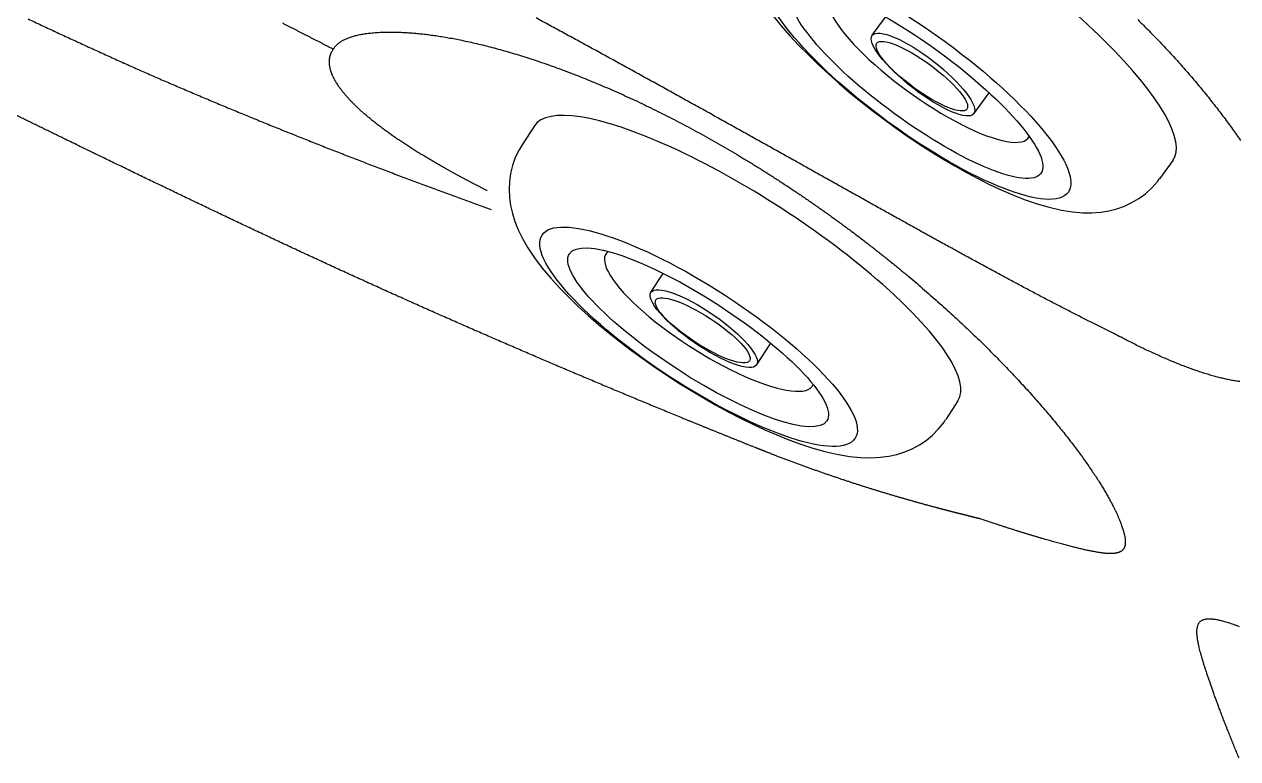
# Model space of a CAD drawing. Extents: x 649 to 723, y 631 to 778.
# Drawn here: x 705.053 to 709.388, y 719.668 to 722.291 of the extents above; entities that cross this region are included whole.
import ezdxf

# ---------------------------------------------------------------- set-up
doc = ezdxf.new("R2010")
doc.units = 0
doc.header["$MEASUREMENT"] = 0
doc.layers.add('1', color=4, linetype='Continuous')
doc.layers.add('204', color=7, linetype='Continuous')

# ---------------------------------------------------------------- blocks, each defined once
blk = doc.blocks.new('MINI2009')
at = {"layer": '1'}
for p, q in [((274.3024, 432.0245), (274.3824, 432.0245)), ((274.3024, 430.221), (274.3824, 430.221))]:
    blk.add_line(p, q, dxfattribs=at)
at = {"layer": '1', "color": 3}
for p, q in [((274.5869, 431.3518), (274.4936, 431.3518)), ((274.5741, 430.8937), (274.4936, 430.8937))]:
    blk.add_line(p, q, dxfattribs=at)
at = {"layer": '1', "flags": 128}
blk.add_lwpolyline([(274.3824, 430.2213), (274.4044, 430.2217), (274.4346, 430.2255), (274.4636, 430.2324), (274.4914, 430.2421), (274.5177, 430.2544), (274.5424, 430.269), (274.5656, 430.2858), (274.5873, 430.3046), (274.6076, 430.3255), (274.6268, 430.3488), (274.6452, 430.3749), (274.663, 430.4045), (274.6804, 430.4387), (274.6974, 430.478), (274.7131, 430.5212), (274.7268, 430.5658), (274.7387, 430.611), (274.749, 430.6568), (274.758, 430.7034), (274.7658, 430.7508), (274.7725, 430.7991), (274.7782, 430.8483), (274.7829, 430.8981), (274.7866, 430.9486), (274.7894, 430.9996), (274.7912, 431.0509), (274.792, 431.1024), (274.7919, 431.154), (274.7909, 431.2055), (274.7889, 431.2566), (274.7859, 431.3073), (274.7821, 431.3574), (274.7772, 431.4067), (274.7714, 431.4551), (274.7646, 431.5025), (274.7568, 431.5489), (274.7479, 431.5942), (274.7377, 431.6385), (274.7263, 431.6817), (274.7131, 431.7242), (274.6979, 431.7661), (274.68, 431.8078), (274.6615, 431.8437), (274.6425, 431.8746), (274.6231, 431.9015), (274.6028, 431.9252), (274.5815, 431.9463), (274.5589, 431.9649), (274.535, 431.9813), (274.5097, 431.9953), (274.4831, 432.0067), (274.4555, 432.0154), (274.4243, 432.0217), (274.3931, 432.0244), (274.3823, 432.0242)], dxfattribs=at)
at = {"layer": '1'}
blk.add_ellipse((274.3024, 431.1228), major_axis=(0, 0.9018), ratio=0.25882, start_param=6.283179, end_param=9.424778, dxfattribs=at)
at = {"layer": '1', "color": 3}
for centre, major_axis, ratio in [((274.6148, 431.1228), (0, 0.6667), 0.263764), ((274.6174, 431.1228), (0, 0.5481), 0.248557), ((274.5805, 431.1228), (0.0064, 0.229), 0.262485), ((274.5876, 431.1228), (0, 0.1994), 0.249939)]:
    blk.add_ellipse(centre, major_axis=major_axis, ratio=ratio, dxfattribs=at)
blk.add_ellipse((274.5435, 431.1223), major_axis=(-0.0036, 0.438), ratio=0.267267, start_param=3.037362, end_param=6.323274, dxfattribs=at)
blk = doc.blocks.new('2010PRODIGY')
at = {"layer": '1'}
blk.add_arc((58.3536, 71.3546), 10.8742, 5.05375, 83.41191, dxfattribs=at)
at = {"layer": '1', "color": 3}
for centre, radius, start, end in [((52.1815, 64.3525), 17.3259, 31.00414, 61.77474), ((51.5871, 63.6864), 17.9797, 31.74683, 61.21328)]:
    blk.add_arc(centre, radius, start, end, dxfattribs=at)
at = {"layer": '204', "color": 3, "linetype": 'Continuous'}
for points in [[(60.0186, 74.8476, -0.002119), (60.0389, 74.8275, -0.002126), (60.059, 74.8073, -0.002135), (60.0788, 74.787, -0.002145), (60.0984, 74.7667, -0.002158), (60.1177, 74.7462, -0.002171), (60.1368, 74.7257, -0.002185), (60.1556, 74.7051, -0.0022), (60.1741, 74.6844, -0.00222), (60.1924, 74.6636, -0.002243), (60.2104, 74.6428, -0.002255), (60.228, 74.622, -0.002262), (60.2453, 74.6012, -0.00228), (60.2623, 74.5804, -0.002287), (60.2789, 74.5597, -0.002303), (60.2952, 74.539, -0.002316), (60.3111, 74.5184, -0.002336), (60.3267, 74.4978, -0.002352), (60.3419, 74.4773, -0.002374), (60.3568, 74.4569, -0.002393), (60.3713, 74.4365, -0.00242), (60.3854, 74.4162, -0.002442)], [(60.3827, 73.5544, -0.007426), (60.3667, 73.5569, -0.006956), (60.3503, 73.5598, -0.006501), (60.3336, 73.5633, -0.006068), (60.3165, 73.5673, -0.005667), (60.299, 73.5718, -0.005302), (60.2811, 73.5767, -0.004967), (60.2629, 73.5822, -0.004664), (60.2443, 73.5881, -0.004366), (60.2254, 73.5945, -0.00408), (60.2061, 73.6014, -0.003867), (60.1865, 73.6087, -0.003706), (60.1665, 73.6165, -0.003398), (60.1463, 73.6246, -0.003014), (60.1258, 73.6332, -0.003126), (60.1047, 73.6423, -0.003469), (60.0827, 73.6522, -0.002512), (60.0619, 73.6617, -0.000911), (60.0429, 73.6706, -0.003252), (60.0178, 73.6828, -0.005051), (59.9784, 73.7027, -0.002316), (59.9262, 73.7296, -0.001203)], [(59.9262, 73.7296), (59.9071, 73.739, -0.000572), (59.8879, 73.7486, -0.000564), (59.8686, 73.7582, -0.000558), (59.8491, 73.7679, -0.000552), (59.8296, 73.7778, -0.000545), (59.81, 73.7878, -0.000539), (59.7903, 73.7978, -0.000527), (59.7705, 73.808, -0.00051), (59.7505, 73.8183, -0.000493), (59.7305, 73.8286, -0.000476), (59.7104, 73.8391, -0.00046), (59.6903, 73.8496, -0.000445), (59.6701, 73.8602, -0.000432), (59.6498, 73.8709, -0.000418), (59.6296, 73.8816, -0.000407), (59.6093, 73.8924, -0.000396), (59.5889, 73.9033, -0.00038), (59.5686, 73.9141, -0.000354), (59.5482, 73.9251, -0.000328), (59.5277, 73.9362, -0.000295), (59.507, 73.9473, -0.000274), (59.4863, 73.9585, -0.000262), (59.4654, 73.9699, -0.000252), (59.4444, 73.9813, -0.000241), (59.4234, 73.9928, -0.000231), (59.4022, 74.0043, -0.000222), (59.3809, 74.016, -0.000213), (59.3596, 74.0277, -0.000203), (59.3382, 74.0394, -0.000193), (59.3167, 74.0513, -0.000182), (59.2952, 74.0632, -0.000172), (59.2736, 74.0751, -0.000161), (59.2519, 74.0871, -0.000151), (59.2301, 74.0992, -0.00014), (59.2083, 74.1113, -0.000131), (59.1863, 74.1235, -0.00012), (59.1644, 74.1357, -0.000111), (59.1423, 74.148, -0.000101), (59.1202, 74.1603, -0.000092), (59.098, 74.1727, -0.000082), (59.0757, 74.1851, -0.000073), (59.0534, 74.1976, -0.000064), (59.031, 74.2101, -0.000057), (59.0085, 74.2227, -0.000048), (58.9859, 74.2353, -0.000041), (58.9633, 74.2479, -0.000033), (58.9407, 74.2606, -0.000025), (58.9179, 74.2733, -0.000017), (58.8951, 74.2861, -0.00001), (58.8722, 74.2989, -0.000002), (58.8493, 74.3117, 0.000005), (58.8263, 74.3246, 0.000013), (58.8033, 74.3375, 0.00002), (58.7802, 74.3504, 0.000028), (58.757, 74.3634, 0.000034), (58.7338, 74.3764, 0.00004), (58.7105, 74.3894, 0.000043), (58.6871, 74.4024, 0.000046), (58.6637, 74.4155, 0.000049), (58.6403, 74.4286, 0.000052), (58.6168, 74.4417, 0.000055), (58.5933, 74.4548, 0.000058), (58.5697, 74.468, 0.000061), (58.546, 74.4811, 0.000064), (58.5223, 74.4943, 0.000067), (58.4986, 74.5075, 0.00007), (58.4748, 74.5208, 0.000073), (58.451, 74.534, 0.000076), (58.4271, 74.5472, 0.000078), (58.4032, 74.5605, 0.000082), (58.3792, 74.5738, 0.000084), (58.3552, 74.5871, 0.000087), (58.3312, 74.6004, 0.00009), (58.3071, 74.6137, 0.000093), (58.283, 74.627, 0.000096), (58.2589, 74.6403, 0.000099), (58.2347, 74.6536, 0.000102), (58.2105, 74.667, 0.000105), (58.1863, 74.6803, 0.000108), (58.162, 74.6936, 0.000111), (58.1377, 74.707, 0.000114), (58.1134, 74.7203, 0.000118), (58.0891, 74.7337, 0.000119), (58.0647, 74.747, 0.000117), (58.0403, 74.7603, 0.000115), (58.0159, 74.7737, 0.000112), (57.9914, 74.787, 0.000109), (57.9669, 74.8003, 0.000106), (57.9425, 74.8137, 0.000104), (57.918, 74.827, 0.000101), (57.8934, 74.8403, 0.000099), (57.8689, 74.8536, 0.000096)], [(56.0544, 74.85, 0.000137), (56.0773, 74.8392, 0.000146), (56.1003, 74.8284, 0.00018), (56.1234, 74.8176, 0.000204), (56.1467, 74.8068, 0.000225), (56.17, 74.7959, 0.000244), (56.1935, 74.785, 0.000268), (56.2171, 74.7741, 0.000289), (56.2408, 74.7632, 0.000312), (56.2645, 74.7523, 0.000332), (56.2884, 74.7414, 0.000356), (56.3123, 74.7305, 0.000376), (56.3363, 74.7196, 0.000399), (56.3604, 74.7087, 0.00042), (56.3846, 74.6978, 0.000444), (56.4088, 74.687, 0.000467), (56.4331, 74.6761, 0.000494), (56.4575, 74.6653, 0.000513), (56.4819, 74.6546, 0.000529), (56.5064, 74.6438, 0.000561), (56.531, 74.6331, 0.000617), (56.5557, 74.6225, 0.000588), (56.5804, 74.6119, 0.000468), (56.6051, 74.6013, 0.000399), (56.6299, 74.5907, 0.000364), (56.6548, 74.5802, 0.000351), (56.6797, 74.5697, 0.000359), (56.7046, 74.5592, 0.00036), (56.7295, 74.5487, 0.000357), (56.7545, 74.5383, 0.000355), (56.7795, 74.5279, 0.000354), (56.8046, 74.5175, 0.000354), (56.8297, 74.5072, 0.000352), (56.8548, 74.4968, 0.000351), (56.8799, 74.4866, 0.00035), (56.9051, 74.4763, 0.000349), (56.9304, 74.466, 0.000348), (56.9556, 74.4558, 0.000347), (56.9809, 74.4457, 0.000346), (57.0062, 74.4355, 0.000344), (57.0316, 74.4254, 0.000343), (57.057, 74.4153, 0.000342), (57.0824, 74.4052, 0.000341), (57.1079, 74.3951, 0.00034), (57.1334, 74.3851, 0.000339), (57.1589, 74.3751, 0.000338), (57.1845, 74.3652, 0.000337), (57.2101, 74.3552, 0.000336), (57.2357, 74.3453, 0.000335), (57.2614, 74.3354, 0.000334), (57.2871, 74.3256, 0.000333), (57.3128, 74.3157, 0.000332), (57.3386, 74.3059, 0.00033), (57.3644, 74.2961, 0.00033), (57.3902, 74.2864, 0.000329), (57.416, 74.2767, 0.000324), (57.4419, 74.267, 0.000314), (57.4678, 74.2573, 0.000304), (57.4938, 74.2476, 0.000291), (57.5197, 74.238, 0.000281), (57.5457, 74.2284, 0.000269), (57.5717, 74.2189, 0.000259), (57.5976, 74.2093, 0.000248), (57.6236, 74.1999, 0.000238), (57.6495, 74.1904, 0.000227), (57.6755, 74.1809, 0.000217), (57.7014, 74.1715, 0.000057), (57.7085, 74.169, 0.000197)], [(56.9633, 74.8357, 0.000106), (56.9681, 74.8332, 0.000105), (56.9729, 74.8307, 0.000103), (56.9777, 74.8282, 0.000102), (56.9825, 74.8257, 0.000101), (56.9873, 74.8232, 0.0001), (56.9921, 74.8207, 0.000099), (56.9969, 74.8182, 0.000097), (57.0018, 74.8157, 0.000096), (57.0066, 74.8132, 0.000095), (57.0115, 74.8107, 0.000094), (57.0163, 74.8082, 0.000093), (57.0212, 74.8057, 0.000092), (57.0261, 74.8032, 0.00009), (57.0309, 74.8007, 0.000089), (57.0358, 74.7981, 0.000088), (57.0407, 74.7956, 0.000087), (57.0456, 74.7931, 0.000086), (57.0505, 74.7906, 0.000085), (57.0554, 74.7881, 0.000084), (57.0603, 74.7856, 0.000083), (57.0652, 74.7831, 0.000082), (57.0702, 74.7806, 0.00008), (57.0751, 74.778, 0.000079), (57.08, 74.7755, 0.000078), (57.085, 74.773, 0.000079), (57.0899, 74.7705, 0.000076), (57.0949, 74.768, 0.000069), (57.0998, 74.7655, 0.000076), (57.1048, 74.7629, 0.000091), (57.11, 74.7603, 0.000068), (57.1148, 74.7579, 0.000018), (57.1191, 74.7556, 0.000106), (57.1247, 74.7528, 0.000197), (57.1334, 74.7484, 0.000097), (57.1448, 74.7427, 0.000051)], [(57.1448, 74.7427), (57.1473, 74.7465, -0.016011), (57.1501, 74.7502, -0.015513), (57.1531, 74.7538, -0.01507), (57.1565, 74.7573, -0.014724), (57.1601, 74.7607, -0.014188), (57.164, 74.7639, -0.013596), (57.1682, 74.767, -0.012918), (57.1727, 74.77, -0.01227), (57.1775, 74.7729, -0.011559), (57.1826, 74.7756, -0.010896), (57.188, 74.7782, -0.010203), (57.1937, 74.7807, -0.009575), (57.1997, 74.7831, -0.008936), (57.206, 74.7854, -0.008366), (57.2127, 74.7875, -0.007795), (57.2197, 74.7895, -0.007293), (57.227, 74.7913, -0.006793), (57.2347, 74.7931, -0.006352), (57.2427, 74.7947, -0.005927), (57.251, 74.7961, -0.005567), (57.2597, 74.7975, -0.005177), (57.2687, 74.7987, -0.004789), (57.2782, 74.7998, -0.004624), (57.2882, 74.8007, -0.004529), (57.2989, 74.8016, -0.004345), (57.3104, 74.8023, -0.004432), (57.3227, 74.8028, -0.004387), (57.3357, 74.8031, -0.004366), (57.3495, 74.8032, -0.004276), (57.364, 74.8031, -0.004267), (57.3794, 74.8027, -0.004182), (57.3956, 74.802, -0.004155), (57.4126, 74.801, -0.004065), (57.4304, 74.7997, -0.004031), (57.4491, 74.7979, -0.003941), (57.4686, 74.7958, -0.003901), (57.489, 74.7933, -0.003811), (57.5102, 74.7904, -0.003768), (57.5324, 74.7869, -0.003677), (57.5554, 74.783, -0.003629), (57.5793, 74.7786, -0.003544), (57.6042, 74.7737, -0.003493), (57.63, 74.7681, -0.003407), (57.6567, 74.7621, -0.003388), (57.6843, 74.7554, -0.003308), (57.7123, 74.7482, -0.003272), (57.7408, 74.7405, -0.003218), (57.7696, 74.7324, -0.003097), (57.7988, 74.7237, -0.002993), (57.8283, 74.7145, -0.002929), (57.8582, 74.7049, -0.00286), (57.8884, 74.6948, -0.002794), (57.9189, 74.6841, -0.002732), (57.9497, 74.673, -0.002682), (57.9808, 74.6615, -0.002631), (58.0122, 74.6494, -0.00259), (58.0438, 74.6369, -0.002548), (58.0757, 74.6239, -0.002516), (58.1077, 74.6104, -0.002482), (58.14, 74.5965, -0.002457), (58.1725, 74.5821, -0.002431), (58.2052, 74.5673, -0.002413), (58.238, 74.552, -0.002392), (58.271, 74.5362, -0.002378), (58.3041, 74.52, -0.002365), (58.3373, 74.5033, -0.002364), (58.3706, 74.4862, -0.002342), (58.404, 74.4687, -0.002318), (58.4373, 74.4507, -0.00229), (58.4706, 74.4324, -0.00225), (58.5039, 74.4138, -0.002216), (58.5371, 74.3948, -0.002188), (58.5702, 74.3754, -0.002162), (58.6033, 74.3557, -0.002136), (58.6362, 74.3356, -0.002114), (58.6691, 74.3153, -0.002093), (58.7019, 74.2946, -0.002076), (58.7345, 74.2737, -0.00206), (58.767, 74.2524, -0.002047), (58.7993, 74.2309, -0.002035), (58.8315, 74.209, -0.002026), (58.8635, 74.187, -0.002018), (58.8953, 74.1646, -0.002013), (58.9269, 74.142, -0.00201), (58.9583, 74.1192, -0.002009), (58.9895, 74.0962, -0.002009), (59.0205, 74.0729, -0.002013), (59.0512, 74.0494, -0.002018), (59.0816, 74.0258, -0.002025), (59.1118, 74.0019, -0.002035), (59.1417, 73.9779, -0.002021), (59.1712, 73.9538, -0.001986), (59.2002, 73.9297, -0.001979), (59.2287, 73.9057, -0.001968), (59.2567, 73.8816, -0.001963), (59.2843, 73.8576, -0.001955), (59.3114, 73.8336, -0.001955), (59.338, 73.8097, -0.001948), (59.3641, 73.7859, -0.00195), (59.3897, 73.7621, -0.001946), (59.4148, 73.7384, -0.001952), (59.4394, 73.7149, -0.001952), (59.4635, 73.6914, -0.001961), (59.4871, 73.6681, -0.001964), (59.5102, 73.6449, -0.001978), (59.5327, 73.6219, -0.001985), (59.5548, 73.599, -0.002003), (59.5763, 73.5764, -0.002016), (59.5973, 73.5539, -0.002039), (59.6178, 73.5316, -0.002058), (59.6377, 73.5095, -0.002088), (59.6571, 73.4877, -0.002113), (59.676, 73.4661, -0.00215), (59.6943, 73.4447, -0.002184), (59.712, 73.4236, -0.00223), (59.7292, 73.4028, -0.002273), (59.7459, 73.3823, -0.002331), (59.762, 73.3621, -0.002387), (59.7775, 73.3422, -0.002457), (59.7925, 73.3226, -0.002524), (59.8068, 73.3034, -0.002618), (59.8207, 73.2844, -0.002715), (59.8339, 73.2659, -0.002812), (59.8466, 73.2478, -0.002921), (59.8585, 73.2302, -0.003038), (59.8698, 73.2132, -0.003115), (59.8802, 73.1969, -0.003262), (59.8899, 73.1814, -0.003339), (59.8989, 73.1665, -0.003462), (59.9073, 73.1523, -0.00356), (59.915, 73.1387, -0.003709), (59.9221, 73.1258, -0.003802), (59.9285, 73.1135, -0.003955), (59.9344, 73.1018, -0.004054), (59.9398, 73.0908, -0.00422), (59.9447, 73.0804, -0.004317), (59.949, 73.0706, -0.004492), (59.9529, 73.0613, -0.004585), (59.9564, 73.0526, -0.004765), (59.9594, 73.0445, -0.004843), (59.9621, 73.037, -0.005029), (59.9644, 73.03, -0.005106), (59.9664, 73.0236, -0.005258), (59.9681, 73.0176, -0.005179), (59.9696, 73.0122, -0.005693), (59.9708, 73.0071, -0.006392), (59.9718, 73.0023, -0.006926), (59.9726, 72.9976, -0.00772), (59.9733, 72.9932, -0.00864), (59.9737, 72.989, -0.009491), (59.974, 72.985, -0.010501), (59.9741, 72.9812, -0.011607), (59.974, 72.9776, -0.012871), (59.9737, 72.9742, -0.014133), (59.9733, 72.971, -0.015534), (59.9726, 72.968, -0.01688), (59.9718, 72.9651, -0.018316), (59.9709, 72.9625, -0.019589), (59.9697, 72.96, -0.020666), (59.9684, 72.9576, -0.021318), (59.9669, 72.9555, -0.022041), (59.9652, 72.9535, -0.022406), (59.9634, 72.9517, -0.021564), (59.9614, 72.95, -0.020515), (59.9594, 72.9485, -0.019864), (59.9572, 72.9472, -0.017948), (59.9549, 72.946, -0.01648), (59.9524, 72.9449, -0.015473), (59.9498, 72.9439, -0.014198), (59.947, 72.9431, -0.013129), (59.944, 72.9423, -0.012053), (59.9409, 72.9417, -0.011013), (59.9377, 72.9412, -0.010019), (59.9342, 72.9407, -0.009152), (59.9306, 72.9404, -0.008328), (59.9268, 72.9402, -0.007594), (59.9229, 72.9401, -0.006909), (59.9188, 72.9402, -0.006307), (59.9144, 72.9403, -0.005747), (59.91, 72.9405, -0.005254), (59.9053, 72.9408, -0.004796), (59.9005, 72.9412, -0.004392), (59.8955, 72.9418, -0.004017), (59.8903, 72.9424, -0.003684), (59.8849, 72.9431, -0.003377), (59.8793, 72.9439, -0.003101), (59.8736, 72.9449, -0.002847), (59.8676, 72.9459, -0.002618), (59.8615, 72.947, -0.002406), (59.8551, 72.9482, -0.002214), (59.8486, 72.9495, -0.002037), (59.8419, 72.9509, -0.001874), (59.835, 72.9524, -0.001725), (59.8279, 72.954, -0.001589), (59.8205, 72.9557, -0.001461), (59.813, 72.9574, -0.00134), (59.8053, 72.9593, -0.001237), (59.7974, 72.9613, -0.001146), (59.7892, 72.9633, -0.001031), (59.7809, 72.9654, -0.000894), (59.7724, 72.9676, -0.000821), (59.7637, 72.9699, -0.000797), (59.7548, 72.9722, -0.000775), (59.7458, 72.9747, -0.000758), (59.7366, 72.9772, -0.000739), (59.7272, 72.9797, -0.000724), (59.7177, 72.9824, -0.000708), (59.708, 72.9851, -0.000695), (59.6981, 72.9879, -0.00068), (59.6881, 72.9908, -0.000669), (59.6779, 72.9937, -0.000656), (59.6676, 72.9968, -0.000646), (59.6571, 72.9999, -0.000635), (59.6464, 73.0031, -0.000628), (59.6356, 73.0063, -0.000616), (59.6246, 73.0097, -0.000604), (59.6135, 73.0131, -0.000601), (59.6022, 73.0165, -0.000608), (59.5907, 73.0201, -0.000581), (59.5792, 73.0238, -0.000535), (59.5675, 73.0274, -0.000588), (59.5555, 73.0313, -0.000701), (59.5431, 73.0353, -0.000516), (59.5313, 73.0391, -0.000155), (59.5206, 73.0426, -0.000737), (59.5065, 73.0472, -0.001263), (59.4844, 73.0546, -0.000598), (59.4553, 73.0644, -0.000308)], [(57.1525, 74.6273), (57.1505, 74.6307, -0.00413), (57.1487, 74.6341, -0.004274), (57.1469, 74.6375, -0.004424), (57.1452, 74.6409, -0.004568), (57.1436, 74.6442, -0.004725), (57.1421, 74.6475, -0.004881), (57.1407, 74.6508, -0.005049), (57.1394, 74.654, -0.005215), (57.1382, 74.6572, -0.005392), (57.137, 74.6604, -0.005567), (57.136, 74.6636, -0.005753), (57.135, 74.6667, -0.005935), (57.1341, 74.6698, -0.006128), (57.1334, 74.6729, -0.006314), (57.1327, 74.676, -0.006511), (57.1321, 74.679, -0.006701), (57.1316, 74.682, -0.006898), (57.1312, 74.685, -0.007085), (57.1308, 74.6879, -0.007278), (57.1306, 74.6908, -0.00746), (57.1304, 74.6937, -0.007641), (57.1304, 74.6965, -0.007805), (57.1304, 74.6994, -0.007977), (57.1305, 74.7022, -0.008141), (57.1308, 74.7049, -0.008264), (57.1311, 74.7076, -0.008336), (57.1315, 74.7103, -0.008522), (57.1319, 74.713, -0.00879), (57.1325, 74.7157, -0.008619), (57.1332, 74.7183, -0.008099), (57.1339, 74.7208, -0.008977), (57.1348, 74.7234, -0.010725), (57.1358, 74.726, -0.008134), (57.1367, 74.7284, -0.002785), (57.1377, 74.7306, -0.01143), (57.139, 74.7333, -0.019409), (57.1414, 74.7374, -0.009307), (57.1448, 74.7427, -0.004877)], [(56.1864, 74.4207), (56.1775, 74.425, -0.000029), (56.1686, 74.4293, -0.00003), (56.1597, 74.4337, -0.000029), (56.1508, 74.438, -0.000025), (56.1419, 74.4423, -0.000021), (56.133, 74.4466, -0.000019), (56.1242, 74.451, -0.000016), (56.1153, 74.4553, -0.000013), (56.1065, 74.4596, -0.00001), (56.0976, 74.4639, -0.000007), (56.0888, 74.4682, -0.000005), (56.08, 74.4725, -0.000003), (56.0711, 74.4768, -0.000001), (56.0623, 74.4811, 0.000002), (56.0535, 74.4854, 0.000004), (56.0447, 74.4897, 0.000006), (56.036, 74.494, 0.000008), (56.0272, 74.4982, 0.000011), (56.0184, 74.5025, 0.000013), (56.0097, 74.5068, 0.000015), (56.0009, 74.511, 0.000017), (55.9922, 74.5153, 0.00002)], [(57.6943, 74.2366, -0.000211), (57.691, 74.2383, -0.000604), (57.6815, 74.2431, -0.000613), (57.6721, 74.2479, -0.000621), (57.6628, 74.2526, -0.00063), (57.6536, 74.2574, -0.000639), (57.6444, 74.2622, -0.000649), (57.6352, 74.2669, -0.000659), (57.6261, 74.2717, -0.000669), (57.6171, 74.2765, -0.000679), (57.6082, 74.2812, -0.000689), (57.5993, 74.286, -0.0007), (57.5905, 74.2907, -0.000711), (57.5817, 74.2955, -0.000723), (57.573, 74.3002, -0.000734), (57.5644, 74.305, -0.000747), (57.5558, 74.3097, -0.000759), (57.5473, 74.3145, -0.000772), (57.5389, 74.3192, -0.000785), (57.5306, 74.3239, -0.000798), (57.5223, 74.3287, -0.000812), (57.514, 74.3334, -0.000827), (57.5059, 74.3381, -0.000841), (57.4978, 74.3428, -0.000856), (57.4898, 74.3476, -0.000872), (57.4819, 74.3523, -0.000888), (57.474, 74.357, -0.000905), (57.4662, 74.3617, -0.000922), (57.4585, 74.3664, -0.000939), (57.4509, 74.3711, -0.000958), (57.4433, 74.3758, -0.000976), (57.4358, 74.3804, -0.000995), (57.4284, 74.3851, -0.001015), (57.4211, 74.3898, -0.001036), (57.4138, 74.3944, -0.001057), (57.4066, 74.3991, -0.001078), (57.3995, 74.4038, -0.001102), (57.3925, 74.4084, -0.001129), (57.3855, 74.413, -0.001147), (57.3787, 74.4177, -0.001156), (57.3719, 74.4223, -0.001172), (57.3652, 74.4269, -0.00119), (57.3586, 74.4315, -0.001212), (57.3521, 74.4361, -0.001235), (57.3456, 74.4406, -0.001259), (57.3393, 74.4452, -0.001283), (57.3331, 74.4497, -0.001309), (57.3269, 74.4542, -0.001334), (57.3208, 74.4587, -0.001362), (57.3149, 74.4632, -0.00139), (57.309, 74.4677, -0.00142), (57.3032, 74.4722, -0.001449), (57.2975, 74.4766, -0.001482), (57.2919, 74.481, -0.001513), (57.2863, 74.4854, -0.001548), (57.2809, 74.4898, -0.001583), (57.2756, 74.4942, -0.00162), (57.2703, 74.4985, -0.001657), (57.2652, 74.5029, -0.001697), (57.2601, 74.5072, -0.001738), (57.2551, 74.5115, -0.001781), (57.2503, 74.5158, -0.001825), (57.2455, 74.52, -0.001872), (57.2408, 74.5243, -0.001919), (57.2362, 74.5285, -0.00197), (57.2317, 74.5327, -0.002021), (57.2273, 74.5369, -0.002077), (57.223, 74.5411, -0.002132), (57.2188, 74.5452, -0.002193), (57.2146, 74.5494, -0.002253), (57.2106, 74.5535, -0.002319), (57.2067, 74.5575, -0.002383), (57.2028, 74.5616, -0.002456), (57.1991, 74.5657, -0.002532), (57.1955, 74.5697, -0.002604), (57.1919, 74.5737, -0.002665), (57.1885, 74.5777, -0.002773), (57.1851, 74.5816, -0.002918), (57.1819, 74.5856, -0.002928), (57.1787, 74.5895, -0.002816), (57.1757, 74.5933, -0.003207), (57.1727, 74.5972, -0.003965), (57.1697, 74.6012, -0.003125), (57.167, 74.6049, -0.00109), (57.1646, 74.6082, -0.004584), (57.1618, 74.6124, -0.008428), (57.1577, 74.6189, -0.004366), (57.1525, 74.6273, -0.002375)], [(58.3876, 73.4258), (58.3634, 73.4357, -0.000183), (58.3391, 73.4457, -0.000181), (58.3147, 73.4557, -0.000181), (58.2904, 73.4658, -0.000183), (58.2659, 73.4759, -0.000184), (58.2415, 73.486, -0.000185), (58.217, 73.4962, -0.000186), (58.1925, 73.5064, -0.000188), (58.168, 73.5166, -0.000189), (58.1434, 73.5269, -0.00019), (58.1188, 73.5372, -0.000191), (58.0942, 73.5475, -0.000192), (58.0696, 73.5579, -0.000192), (58.0449, 73.5683, -0.000193), (58.0202, 73.5787, -0.000194), (57.9955, 73.5892, -0.000195), (57.9707, 73.5997, -0.000196), (57.946, 73.6102, -0.000197), (57.9212, 73.6208, -0.000198), (57.8964, 73.6313, -0.000199), (57.8716, 73.642, -0.0002), (57.8468, 73.6526, -0.000201), (57.8219, 73.6633, -0.000202), (57.7971, 73.674, -0.000204), (57.7722, 73.6847, -0.000205), (57.7474, 73.6955, -0.000206), (57.7225, 73.7063, -0.000207), (57.6976, 73.7171, -0.000209), (57.6727, 73.728, -0.00021), (57.6478, 73.7388, -0.000211), (57.6229, 73.7497, -0.000212), (57.598, 73.7607, -0.000214), (57.5731, 73.7716, -0.000215), (57.5482, 73.7826, -0.000217), (57.5233, 73.7936, -0.000218), (57.4984, 73.8046, -0.00022), (57.4735, 73.8157, -0.000221), (57.4486, 73.8268, -0.000223), (57.4238, 73.8379, -0.000224), (57.3989, 73.849, -0.000226), (57.374, 73.8602, -0.000227), (57.3491, 73.8713, -0.000229), (57.3243, 73.8825, -0.00023), (57.2995, 73.8938, -0.000232), (57.2746, 73.905, -0.000234), (57.2498, 73.9163, -0.000236), (57.225, 73.9276, -0.000238), (57.2003, 73.9389, -0.00024), (57.1755, 73.9502, -0.000241), (57.1508, 73.9615, -0.000239), (57.126, 73.9729, -0.000236), (57.1013, 73.9843, -0.00023), (57.0767, 73.9957, -0.000225), (57.052, 74.0071, -0.00022), (57.0274, 74.0186, -0.000215), (57.0028, 74.03, -0.00021), (56.9782, 74.0415, -0.000205), (56.9536, 74.0529, -0.0002), (56.9291, 74.0644, -0.000196), (56.9046, 74.0759, -0.00019), (56.8801, 74.0874, -0.000186), (56.8557, 74.0989, -0.000181), (56.8313, 74.1105, -0.000176), (56.8069, 74.122, -0.000171), (56.7826, 74.1335, -0.000167), (56.7582, 74.1451, -0.000161), (56.734, 74.1566, -0.000157), (56.7097, 74.1682, -0.000152), (56.6855, 74.1797, -0.000147), (56.6613, 74.1912, -0.000142), (56.6372, 74.2028, -0.000138), (56.613, 74.2143, -0.000132), (56.589, 74.2259, -0.000128), (56.5649, 74.2374, -0.000123), (56.541, 74.2489, -0.000118), (56.517, 74.2605, -0.000113), (56.4931, 74.272, -0.000109), (56.4692, 74.2835, -0.000105), (56.4454, 74.295, -0.000098), (56.4216, 74.3065, -0.000089), (56.3981, 74.3179, -0.000091), (56.3742, 74.3294, -0.000099), (56.3498, 74.3413, -0.000074), (56.3269, 74.3523, -0.00003), (56.3063, 74.3624, -0.000091), (56.2799, 74.3752, -0.000146), (56.2394, 74.3949, -0.000071), (56.1864, 74.4207, -0.000038)], [(58.6511, 73.3191), (58.6459, 73.3212, -0.000043), (58.6407, 73.3233, -0.000043), (58.6355, 73.3254, -0.000043), (58.6303, 73.3275, -0.000043), (58.625, 73.3296, -0.000043), (58.6198, 73.3316, -0.000043), (58.6146, 73.3337, -0.000043), (58.6094, 73.3358, -0.000043), (58.6041, 73.3379, -0.000043), (58.5989, 73.3401, -0.000043), (58.5937, 73.3422, -0.000042), (58.5884, 73.3443, -0.000042), (58.5832, 73.3464, -0.000042), (58.5779, 73.3485, -0.000042), (58.5727, 73.3506, -0.000042), (58.5674, 73.3527, -0.000042), (58.5622, 73.3548, -0.000042), (58.5569, 73.357, -0.000042), (58.5517, 73.3591, -0.000042), (58.5464, 73.3612, -0.000042), (58.5411, 73.3633, -0.000041), (58.5359, 73.3655, -0.000041), (58.5306, 73.3676, -0.000041), (58.5254, 73.3697, -0.000041), (58.5201, 73.3718, -0.000041), (58.5148, 73.374, -0.000041), (58.5095, 73.3761, -0.000041), (58.5043, 73.3783, -0.000041), (58.499, 73.3804, -0.000041), (58.4937, 73.3825, -0.000041), (58.4884, 73.3847, -0.00004), (58.4831, 73.3868, -0.00004), (58.4778, 73.389, -0.00004), (58.4726, 73.3911, -0.00004), (58.4673, 73.3933, -0.00004), (58.462, 73.3954, -0.00004), (58.4567, 73.3976, -0.00004), (58.4514, 73.3997, -0.00004), (58.4461, 73.4019, -0.000039), (58.4408, 73.4041, -0.000036), (58.4355, 73.4062, -0.000038), (58.4302, 73.4084, -0.000045), (58.4247, 73.4106, -0.000034), (58.4195, 73.4127, -0.000013), (58.4149, 73.4146, -0.000046), (58.4089, 73.4171, -0.000076), (58.3997, 73.4208, -0.000037), (58.3876, 73.4258, -0.00002)], [(58.6925, 73.3027), (58.6915, 73.3031, -0.000056), (58.6904, 73.3035, -0.000056), (58.6894, 73.3039, -0.000056), (58.6884, 73.3043, -0.000057), (58.6873, 73.3047, -0.000057), (58.6863, 73.3051, -0.000057), (58.6853, 73.3055, -0.000058), (58.6842, 73.306, -0.000058), (58.6832, 73.3064, -0.000058), (58.6822, 73.3068, -0.000059), (58.6811, 73.3072, -0.000059), (58.6801, 73.3076, -0.000059), (58.6791, 73.308, -0.000059), (58.678, 73.3084, -0.00006), (58.677, 73.3088, -0.00006), (58.676, 73.3092, -0.00006), (58.6749, 73.3096, -0.000061), (58.6739, 73.31, -0.000061), (58.6729, 73.3104, -0.000061), (58.6718, 73.3108, -0.000062), (58.6708, 73.3113, -0.000062), (58.6698, 73.3117, -0.000062), (58.6687, 73.3121, -0.000063), (58.6677, 73.3125, -0.000063), (58.6667, 73.3129, -0.000063), (58.6656, 73.3133, -0.000063), (58.6646, 73.3137, -0.000064), (58.6636, 73.3141, -0.000066), (58.6625, 73.3145, -0.000064), (58.6615, 73.315, -0.00006), (58.6605, 73.3154, -0.000067), (58.6594, 73.3158, -0.00008), (58.6584, 73.3162, -0.000061), (58.6574, 73.3166, -0.00002), (58.6564, 73.317, -0.000087), (58.6553, 73.3174, -0.000151), (58.6535, 73.3182, -0.000074), (58.6511, 73.3191, -0.000039)], [(59.2938, 73.1055), (59.2886, 73.1069, -0.000302), (59.2833, 73.1083, -0.000313), (59.278, 73.1097, -0.000297), (59.2727, 73.1112, -0.000253), (59.2674, 73.1126, -0.000224), (59.262, 73.1141, -0.000204), (59.2567, 73.1156, -0.000198), (59.2513, 73.117, -0.000206), (59.2459, 73.1185, -0.000211), (59.2405, 73.12, -0.000215), (59.2351, 73.1215, -0.000219), (59.2296, 73.1231, -0.000225), (59.2241, 73.1246, -0.000229), (59.2187, 73.1261, -0.000234), (59.2132, 73.1277, -0.000237), (59.2076, 73.1292, -0.000239), (59.2021, 73.1308, -0.00024), (59.1965, 73.1324, -0.000243), (59.191, 73.134, -0.000244), (59.1854, 73.1356, -0.000246), (59.1798, 73.1372, -0.000248), (59.1741, 73.1388, -0.00025), (59.1685, 73.1405, -0.000252), (59.1628, 73.1421, -0.000254), (59.1572, 73.1438, -0.000255), (59.1515, 73.1455, -0.000257), (59.1458, 73.1471, -0.000259), (59.1401, 73.1488, -0.000261), (59.1343, 73.1505, -0.000263), (59.1286, 73.1523, -0.000265), (59.1228, 73.154, -0.000266), (59.117, 73.1557, -0.000268), (59.1112, 73.1575, -0.00027), (59.1054, 73.1592, -0.000272), (59.0995, 73.161, -0.000273), (59.0937, 73.1628, -0.000275), (59.0878, 73.1646, -0.000277), (59.0819, 73.1664, -0.000279), (59.076, 73.1682, -0.00028), (59.0701, 73.1701, -0.000282), (59.0642, 73.1719, -0.000284), (59.0583, 73.1738, -0.000286), (59.0523, 73.1757, -0.000287), (59.0463, 73.1775, -0.000289), (59.0403, 73.1794, -0.00029), (59.0343, 73.1813, -0.000292), (59.0283, 73.1833, -0.000294), (59.0223, 73.1852, -0.000296), (59.0162, 73.1871, -0.000297), (59.0102, 73.1891, -0.000298), (59.0041, 73.1911, -0.000298), (58.998, 73.1931, -0.000297), (58.9919, 73.1951, -0.000295), (58.9858, 73.1971, -0.000295), (58.9797, 73.1991, -0.000294), (58.9735, 73.2011, -0.000293), (58.9674, 73.2032, -0.000292), (58.9612, 73.2052, -0.000291), (58.955, 73.2073, -0.00029), (58.9489, 73.2094, -0.00029), (58.9427, 73.2115, -0.00029), (58.9364, 73.2136, -0.000291), (58.9302, 73.2157, -0.000291), (58.924, 73.2178, -0.000291), (58.9177, 73.22, -0.000292), (58.9115, 73.2221, -0.000292), (58.9052, 73.2243, -0.000293), (58.8989, 73.2265, -0.000293), (58.8926, 73.2287, -0.000293), (58.8863, 73.2309, -0.000294), (58.88, 73.2331, -0.000294), (58.8737, 73.2353, -0.000295), (58.8673, 73.2375, -0.000295), (58.861, 73.2398, -0.000296), (58.8546, 73.2421, -0.000296), (58.8483, 73.2443, -0.000297), (58.8419, 73.2466, -0.000297), (58.8355, 73.2489, -0.000298), (58.8291, 73.2512, -0.000298), (58.8227, 73.2536, -0.000299), (58.8163, 73.2559, -0.000299), (58.8098, 73.2583, -0.0003), (58.8034, 73.2606, -0.0003), (58.7969, 73.263, -0.000301), (58.7905, 73.2654, -0.000301), (58.784, 73.2678, -0.0003), (58.7775, 73.2702, -0.000303), (58.771, 73.2726, -0.00031), (58.7645, 73.2751, -0.000301), (58.758, 73.2775, -0.00028), (58.7516, 73.28, -0.000312), (58.745, 73.2825, -0.000378), (58.7383, 73.285, -0.000282), (58.7319, 73.2874, -0.000078), (58.7262, 73.2896, -0.000407), (58.7188, 73.2925, -0.000742), (58.7074, 73.2969, -0.000364), (58.6925, 73.3027, -0.00019)], [(59.3751, 73.0843), (59.3731, 73.0848, -0.000115), (59.3711, 73.0853, -0.000114), (59.3692, 73.0858, -0.000114), (59.3672, 73.0863, -0.000113), (59.3652, 73.0868, -0.000113), (59.3632, 73.0873, -0.000112), (59.3612, 73.0878, -0.000111), (59.3592, 73.0883, -0.000111), (59.3572, 73.0888, -0.00011), (59.3552, 73.0893, -0.00011), (59.3532, 73.0899, -0.000109), (59.3512, 73.0904, -0.000109), (59.3492, 73.0909, -0.000108), (59.3472, 73.0914, -0.000108), (59.3451, 73.0919, -0.000107), (59.3431, 73.0924, -0.000106), (59.3411, 73.093, -0.000106), (59.3391, 73.0935, -0.000105), (59.3371, 73.094, -0.000105), (59.335, 73.0946, -0.000104), (59.333, 73.0951, -0.000104), (59.331, 73.0956, -0.000103), (59.3289, 73.0961, -0.000103), (59.3269, 73.0967, -0.000102), (59.3248, 73.0972, -0.000101), (59.3228, 73.0978, -0.0001), (59.3207, 73.0983, -0.000101), (59.3187, 73.0988, -0.000102), (59.3166, 73.0994, -0.000099), (59.3146, 73.0999, -0.000092), (59.3125, 73.1005, -0.000101), (59.3104, 73.101, -0.000119), (59.3083, 73.1016, -0.00009), (59.3063, 73.1021, -0.000031), (59.3045, 73.1026, -0.000126), (59.3021, 73.1032, -0.000214), (59.2985, 73.1042, -0.000104), (59.2938, 73.1055, -0.000055)], [(59.4192, 73.0732), (59.4187, 73.0734, 0.000097), (59.4181, 73.0735, 0.0001), (59.4176, 73.0737, 0.000097), (59.417, 73.0738, 0.000086), (59.4165, 73.0739, 0.000082), (59.416, 73.0741, 0.000082), (59.4154, 73.0742, 0.000082), (59.4149, 73.0743, 0.000079), (59.4143, 73.0745, 0.000077), (59.4138, 73.0746, 0.000076), (59.4133, 73.0748, 0.000074), (59.4127, 73.0749, 0.000073), (59.4122, 73.075, 0.000071), (59.4116, 73.0752, 0.000069), (59.4111, 73.0753, 0.000068), (59.4106, 73.0754, 0.000066), (59.41, 73.0756, 0.000064), (59.4095, 73.0757, 0.000063), (59.4089, 73.0759, 0.000061), (59.4084, 73.076, 0.00006), (59.4078, 73.0761, 0.000058), (59.4073, 73.0763, 0.000056), (59.4067, 73.0764, 0.000055), (59.4062, 73.0765, 0.000053), (59.4056, 73.0767, 0.000052), (59.4051, 73.0768, 0.00005), (59.4045, 73.077, 0.000048), (59.404, 73.0771, 0.000047), (59.4035, 73.0772, 0.000045), (59.4029, 73.0774, 0.000043), (59.4024, 73.0775, 0.000041), (59.4018, 73.0776, 0.000038), (59.4013, 73.0778, 0.000036), (59.4007, 73.0779, 0.000034), (59.4002, 73.0781, 0.000031), (59.3996, 73.0782, 0.000029), (59.3991, 73.0783, 0.000027), (59.3985, 73.0785, 0.000024), (59.3979, 73.0786, 0.000022), (59.3974, 73.0787, 0.00002), (59.3968, 73.0789, 0.000018), (59.3963, 73.079, 0.000015), (59.3957, 73.0791, 0.000013), (59.3952, 73.0793, 0.000011), (59.3946, 73.0794, 0.000009), (59.3941, 73.0796, 0.000006), (59.3935, 73.0797, 0.000004), (59.393, 73.0798, 0.000002), (59.3924, 73.08, 0), (59.3919, 73.0801, -0.000003), (59.3913, 73.0802, -0.000005), (59.3907, 73.0804, -0.000007), (59.3902, 73.0805, -0.000009), (59.3896, 73.0807, -0.000012), (59.3891, 73.0808, -0.000014), (59.3885, 73.0809, -0.000016), (59.388, 73.0811, -0.000018), (59.3874, 73.0812, -0.00002), (59.3869, 73.0814, -0.000023), (59.3863, 73.0815, -0.000025), (59.3857, 73.0816, -0.000027), (59.3852, 73.0818, -0.000028), (59.3846, 73.0819, -0.000028), (59.3841, 73.082, -0.000029), (59.3835, 73.0822, -0.000029), (59.3829, 73.0823, -0.00003), (59.3824, 73.0825, -0.000031), (59.3818, 73.0826, -0.000032), (59.3813, 73.0827, -0.000031), (59.3807, 73.0829, -0.00003), (59.3802, 73.083, -0.000033), (59.3796, 73.0832, -0.00004), (59.379, 73.0833, -0.000031), (59.3785, 73.0834, -0.000011), (59.378, 73.0836, -0.000043), (59.3773, 73.0837, -0.000073), (59.3764, 73.084, -0.000035), (59.3751, 73.0843, -0.000019)], [(59.4553, 73.0644), (59.4545, 73.0646, -0.000546), (59.4538, 73.0647, -0.000553), (59.4531, 73.0649, -0.000548), (59.4524, 73.065, -0.000529), (59.4516, 73.0652, -0.000515), (59.4509, 73.0653, -0.000502), (59.4502, 73.0655, -0.00049), (59.4495, 73.0657, -0.000476), (59.4488, 73.0658, -0.000464), (59.448, 73.066, -0.00045), (59.4473, 73.0662, -0.000437), (59.4466, 73.0663, -0.000423), (59.4459, 73.0665, -0.00041), (59.4451, 73.0667, -0.000396), (59.4444, 73.0668, -0.000383), (59.4437, 73.067, -0.000369), (59.443, 73.0672, -0.000356), (59.4423, 73.0673, -0.000342), (59.4415, 73.0675, -0.000329), (59.4408, 73.0677, -0.000314), (59.4401, 73.0679, -0.000301), (59.4394, 73.0681, -0.000287), (59.4387, 73.0682, -0.000274), (59.438, 73.0684, -0.000259), (59.4372, 73.0686, -0.000246), (59.4365, 73.0688, -0.000232), (59.4358, 73.069, -0.000219), (59.4351, 73.0691, -0.000204), (59.4344, 73.0693, -0.000191), (59.4336, 73.0695, -0.000177), (59.4329, 73.0697, -0.000164), (59.4322, 73.0699, -0.000149), (59.4315, 73.0701, -0.000136), (59.4308, 73.0702, -0.000122), (59.43, 73.0704, -0.000109), (59.4293, 73.0706, -0.000094), (59.4286, 73.0708, -0.000081), (59.4279, 73.071, -0.000067), (59.4272, 73.0712, -0.000054), (59.4264, 73.0714, -0.000042), (59.4257, 73.0715, -0.000027), (59.425, 73.0717, -0.000003), (59.4243, 73.0719, -0.000002), (59.4236, 73.0721, -0.000023), (59.4229, 73.0723, 0.000041), (59.4221, 73.0725, 0.00013), (59.4208, 73.0728, 0.000067), (59.4192, 73.0732, 0.000032)], [(60.3804, 72.2093, -0.000734), (60.3727, 72.228, -0.000747), (60.3651, 72.2464, -0.000774), (60.3577, 72.2645, -0.000818), (60.3505, 72.2825, -0.000848), (60.3434, 72.3001, -0.000862), (60.3366, 72.3174, -0.000879), (60.33, 72.3343, -0.000886), (60.3236, 72.3509, -0.000901), (60.3173, 72.3672, -0.000914), (60.3113, 72.3832, -0.000933), (60.3054, 72.3988, -0.000946), (60.2998, 72.414, -0.000971), (60.2943, 72.4289, -0.001), (60.2891, 72.4435, -0.001003), (60.284, 72.4577, -0.00096), (60.2792, 72.4715, -0.000999), (60.2745, 72.485, -0.00112), (60.27, 72.4981, -0.001248), (60.2658, 72.5108, -0.00139), (60.2617, 72.5231, -0.001546), (60.2578, 72.535, -0.001725), (60.2542, 72.5466, -0.00192), (60.2508, 72.5578, -0.002139), (60.2476, 72.5685, -0.002396), (60.2447, 72.5789, -0.002711), (60.242, 72.5889, -0.003108), (60.2395, 72.5984, -0.003616), (60.2373, 72.6075, -0.004175), (60.2354, 72.6161, -0.004785), (60.2338, 72.6244, -0.0055), (60.2324, 72.6322, -0.006341), (60.2313, 72.6396, -0.007329), (60.2305, 72.6466, -0.008466), (60.23, 72.6531, -0.009825), (60.2298, 72.6593, -0.011389), (60.2299, 72.6651, -0.013259), (60.2303, 72.6705, -0.015376), (60.231, 72.6755, -0.017862), (60.232, 72.6801, -0.020557), (60.2333, 72.6843, -0.023529), (60.2349, 72.6882, -0.026422), (60.2369, 72.6917, -0.029123), (60.2392, 72.6948, -0.031101), (60.2419, 72.6976, -0.032122), (60.2449, 72.7, -0.031925), (60.2482, 72.702, -0.030549), (60.2519, 72.7037, -0.028342), (60.256, 72.7051, -0.025491), (60.2604, 72.7061, -0.022536), (60.2652, 72.7068, -0.019674), (60.2703, 72.7072, -0.017174), (60.2759, 72.7072, -0.014614), (60.2818, 72.7069, -0.012283), (60.288, 72.7063, -0.010431), (60.2946, 72.7054, -0.008988), (60.3016, 72.7042, -0.008011), (60.3088, 72.7028, -0.007375), (60.3165, 72.701, -0.006689), (60.3245, 72.6989, -0.006068), (60.3329, 72.6966, -0.005486), (60.3417, 72.6939, -0.004989), (60.3508, 72.6909, -0.004537), (60.3604, 72.6876, -0.004178), (60.3704, 72.6839, -0.004007), (60.3807, 72.68, -0.004137)]]:
    blk.add_lwpolyline(points, format="xyb", dxfattribs=at)
at = {"layer": '1'}
for p, rotation in [((-126.8707, 550.6976), 233.8471505560513), ((-153.6998, 538.7664), 237.0178720313664)]:
    blk.add_blockref('MINI2009', p, dxfattribs=dict(at, rotation=rotation))

msp = doc.modelspace()

# ---------------------------------------------------------------- block references
at = {"layer": '1'}
msp.add_blockref('2010PRODIGY', (649.0128, 647.4604), dxfattribs=at)

doc.saveas('drawing.dxf')
